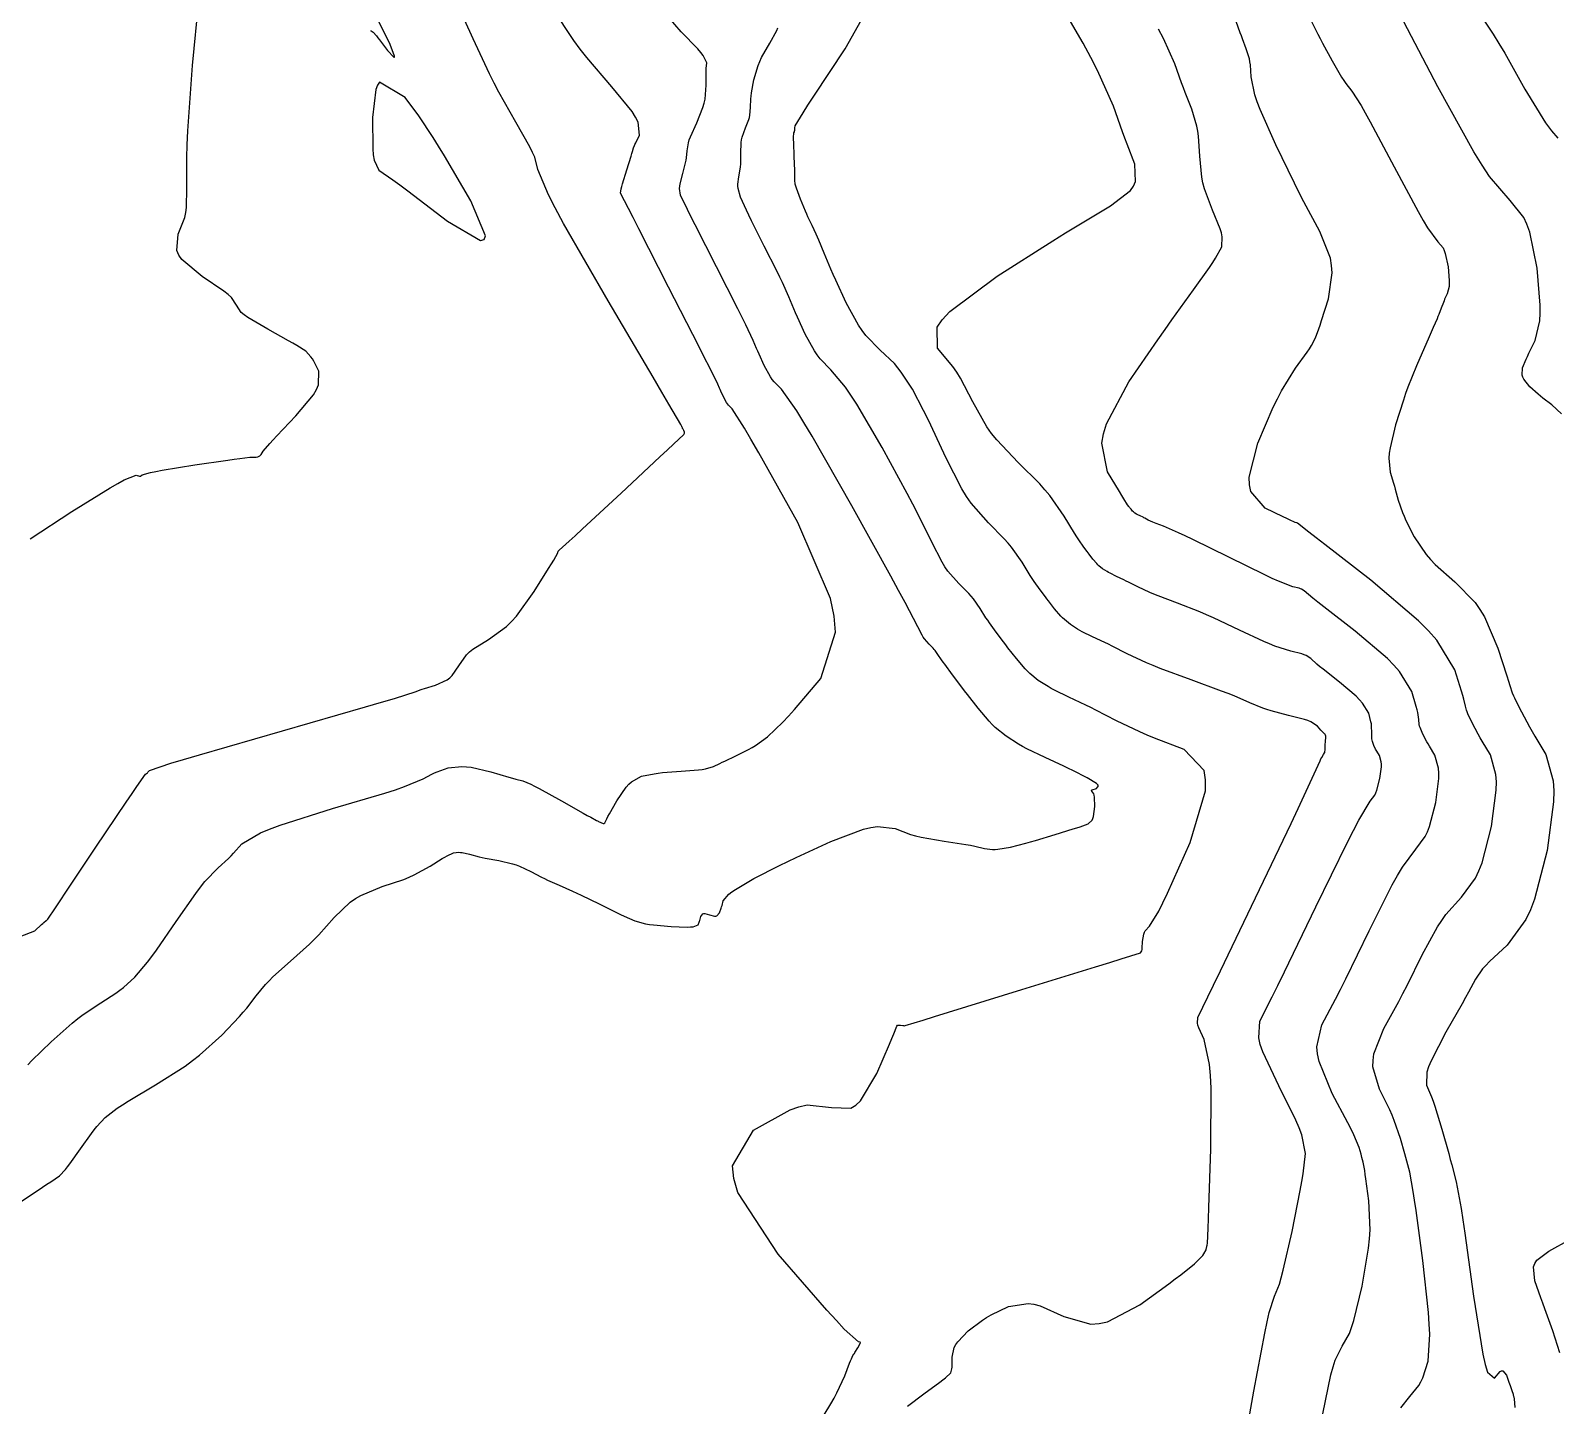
# Model space of a CAD drawing. Header units: metres. Extents: x 837476 to 838477, y 1189012 to 1191014.
# Drawn here: x 837574.9 to 837651.4, y 1190467.4 to 1190536.4 of the extents above; entities that cross this region are included whole.
import ezdxf

# ---------------------------------------------------------------- set-up
doc = ezdxf.new("R2010")
doc.units = ezdxf.units.M
doc.header["$LTSCALE"] = 0.3
doc.layers.add('COTAS 10', color=1, linetype='Continuous')
doc.layers.add('COTAS INT', color=252, linetype='Continuous')

msp = doc.modelspace()

# ---------------------------------------------------------------- linework, layer by layer
at = {"layer": 'COTAS 10'}
for points in [[(837639.155, 1190536.951), (837639.515, 1190536.225), (837639.63, 1190536.004), (837639.751, 1190535.776), (837640.241, 1190534.878), (837640.715, 1190534.068), (837640.826, 1190533.893), (837640.928, 1190533.74), (837641.222, 1190533.369), (837641.691, 1190532.646), (837641.903, 1190532.272), (837642.151, 1190531.823), (837643.346, 1190529.57), (837644.552, 1190527.323), (837644.807, 1190526.877), (837645.029, 1190526.507), (837645.545, 1190525.809), (837645.802, 1190525.493), (837645.86, 1190525.364), (837645.912, 1190525.218), (837646.054, 1190524.542), (837646.111, 1190523.853), (837646.11, 1190523.698), (837646.102, 1190523.56), (837646.013, 1190523.19), (837645.884, 1190522.918), (837645.851, 1190522.842), (837645.818, 1190522.765), (837645.709, 1190522.48), (837645.586, 1190522.155), (837645.544, 1190522.052), (837645.5, 1190521.943), (837645.312, 1190521.503), (837645.057, 1190520.918), (837644.876, 1190520.502), (837644.476, 1190519.582), (837644.042, 1190518.502), (837643.926, 1190518.184), (837643.812, 1190517.858), (837643.417, 1190516.613), (837643.142, 1190515.46), (837643.105, 1190515.192), (837643.084, 1190514.947), (837643.147, 1190514.246), (837643.315, 1190513.692), (837643.36, 1190513.54), (837643.404, 1190513.387), (837643.557, 1190512.838), (837643.769, 1190512.223), (837643.851, 1190512.028), (837643.942, 1190511.823), (837644.354, 1190510.995), (837644.957, 1190510.104), (837645.169, 1190509.86), (837645.4, 1190509.615), (837646.399, 1190508.741), (837647.414, 1190507.703), (837647.656, 1190507.355), (837647.881, 1190506.982), (837648.554, 1190505.418), (837649.005, 1190504.019), (837649.091, 1190503.75), (837649.16, 1190503.532), (837649.269, 1190503.172), (837649.339, 1190503.011), (837649.385, 1190502.918), (837649.441, 1190502.805), (837649.736, 1190502.224), (837650.148, 1190501.458), (837650.278, 1190501.229), (837650.414, 1190500.993), (837650.963, 1190500.077), (837651.336, 1190498.751), (837651.36, 1190498.257), (837651.351, 1190497.707), (837651.035, 1190495.26), (837650.399, 1190492.823), (837650.187, 1190492.279), (837649.96, 1190491.791), (837649.014, 1190490.502), (837648.134, 1190489.682), (837647.949, 1190489.49), (837647.79, 1190489.314), (837647.427, 1190488.804), (837647.078, 1190488.144), (837646.929, 1190487.874), (837646.756, 1190487.565), (837645.938, 1190486.133), (837645.201, 1190484.704), (837645.078, 1190484.397), (837644.992, 1190484.129), (837644.976, 1190483.48), (837645.224, 1190482.899), (837645.305, 1190482.674), (837645.39, 1190482.42), (837645.741, 1190481.27), (837646.085, 1190480.053), (837646.167, 1190479.757), (837646.242, 1190479.479), (837646.465, 1190478.623), (837646.711, 1190477.295), (837646.801, 1190476.719), (837646.901, 1190476.052), (837647.339, 1190472.893), (837647.804, 1190469.981), (837647.921, 1190469.47), (837648.032, 1190469.087), (837648.389, 1190468.772), (837648.675, 1190469.114), (837648.742, 1190469.145), (837648.803, 1190469.149), (837648.979, 1190468.933), (837649.105, 1190468.576), (837649.136, 1190468.49), (837649.165, 1190468.409), (837649.251, 1190468.167), (837649.314, 1190467.977), (837649.328, 1190467.93), (837649.341, 1190467.885), (837649.373, 1190467.745), (837649.406, 1190467.3)], [(837614.414, 1190466.392), (837615.09, 1190467.493), (837615.245, 1190467.77), (837615.387, 1190468.036), (837615.78, 1190468.896), (837616.027, 1190469.527), (837616.076, 1190469.649), (837616.116, 1190469.748), (837616.191, 1190469.912), (837616.242, 1190469.979), (837616.267, 1190470.017), (837616.297, 1190470.063), (837616.445, 1190470.299), (837616.558, 1190470.522), (837616.567, 1190470.56), (837616.564, 1190470.588), (837616.473, 1190470.602), (837615.758, 1190471.245), (837615.363, 1190471.669), (837614.883, 1190472.199), (837612.439, 1190475.003), (837610.425, 1190478.088), (837610.216, 1190478.795), (837610.158, 1190479.438), (837611.209, 1190481.231), (837613.048, 1190482.244), (837613.486, 1190482.395), (837613.894, 1190482.491), (837615.113, 1190482.369), (837616.083, 1190482.333), (837616.335, 1190482.482), (837616.58, 1190482.701), (837617.4, 1190484.065), (837618.024, 1190485.534), (837618.144, 1190485.819), (837618.241, 1190486.051), (837618.403, 1190486.449), (837618.439, 1190486.488), (837618.457, 1190486.494), (837618.479, 1190486.498), (837618.589, 1190486.494), (837618.698, 1190486.479), (837618.72, 1190486.476), (837618.738, 1190486.473), (837618.782, 1190486.465), (837618.786, 1190486.465), (837618.79, 1190486.466), (837618.809, 1190486.469), (837619.721, 1190486.749), (837620.289, 1190486.924), (837620.993, 1190487.141), (837624.676, 1190488.278), (837628.371, 1190489.419), (837629.083, 1190489.639), (837629.66, 1190489.818), (837630.62, 1190490.119), (837630.685, 1190490.226), (837630.699, 1190490.282), (837630.709, 1190490.35), (837630.73, 1190490.693), (837630.786, 1190491.065), (837630.819, 1190491.152), (837630.86, 1190491.231), (837631.07, 1190491.459), (837631.54, 1190492.213), (837631.745, 1190492.624), (837631.983, 1190493.122), (837633.111, 1190495.653), (837633.879, 1190498.258), (837633.89, 1190498.804), (837633.814, 1190499.273), (837632.809, 1190500.331), (837631.33, 1190500.893), (837630.954, 1190501.049), (837630.594, 1190501.205), (837629.414, 1190501.771), (837628.389, 1190502.297), (837628.126, 1190502.429), (837627.872, 1190502.554), (837627.028, 1190502.954), (837626.315, 1190503.301), (837626.143, 1190503.393), (837625.982, 1190503.483), (837625.492, 1190503.792), (837625.07, 1190504.14), (837624.952, 1190504.255), (837624.832, 1190504.378), (837624.397, 1190504.889), (837623.974, 1190505.435), (837623.863, 1190505.579), (837623.754, 1190505.721), (837623.384, 1190506.21), (837623.045, 1190506.681), (837622.956, 1190506.811), (837622.869, 1190506.941), (837622.572, 1190507.409), (837622.236, 1190507.885), (837622.125, 1190508.019), (837622.005, 1190508.155), (837621.504, 1190508.655), (837620.959, 1190509.282), (837620.811, 1190509.499), (837620.665, 1190509.734), (837620.148, 1190510.737), (837619.457, 1190512.149), (837619.201, 1190512.641), (837618.916, 1190513.177), (837617.656, 1190515.482), (837616.383, 1190517.657), (837616.092, 1190518.111), (837615.826, 1190518.502), (837615.086, 1190519.382), (837614.543, 1190519.938), (837614.401, 1190520.125), (837614.264, 1190520.325), (837613.801, 1190521.169), (837613.407, 1190522.027), (837613.314, 1190522.237), (837613.227, 1190522.434), (837612.971, 1190523.046), (837612.653, 1190523.76), (837612.528, 1190524.022), (837612.387, 1190524.311), (837611.745, 1190525.588), (837611.108, 1190526.851), (837610.971, 1190527.132), (837610.851, 1190527.383), (837610.559, 1190528.041), (837610.433, 1190528.48), (837610.419, 1190528.592), (837610.413, 1190528.701), (837610.463, 1190529.063), (837610.544, 1190529.447), (837610.557, 1190529.57), (837610.565, 1190529.701), (837610.563, 1190530.232), (837610.581, 1190530.782), (837610.603, 1190530.923), (837610.632, 1190531.061), (837610.797, 1190531.518), (837610.966, 1190531.935), (837610.997, 1190532.046), (837611.022, 1190532.155), (837611.053, 1190532.535), (837611.072, 1190532.973), (837611.088, 1190533.119), (837611.109, 1190533.276), (837611.225, 1190533.932), (837611.436, 1190534.657), (837611.517, 1190534.857), (837611.609, 1190535.057), (837612.022, 1190535.778), (837612.371, 1190536.399), (837612.422, 1190536.536)]]:
    msp.add_lwpolyline(points, dxfattribs=at)
at = {"layer": 'COTAS INT'}
for points in [[(837635.794, 1190465.181), (837636.303, 1190468.119), (837636.859, 1190471.039), (837636.98, 1190471.609), (837637.087, 1190472.076), (837637.353, 1190472.901), (837637.593, 1190473.491), (837637.682, 1190473.808), (837637.782, 1190474.193), (837638.227, 1190476.14), (837638.642, 1190478.19), (837638.723, 1190478.64), (837638.789, 1190479.038), (837638.906, 1190480.052), (837638.711, 1190480.986), (837638.582, 1190481.335), (837638.42, 1190481.723), (837637.56, 1190483.448), (837636.76, 1190485.151), (837636.635, 1190485.524), (837636.552, 1190485.855), (837636.604, 1190486.696), (837637.234, 1190487.919), (837637.517, 1190488.491), (837637.846, 1190489.163), (837639.425, 1190492.435), (837640.99, 1190495.639), (837641.31, 1190496.269), (837641.581, 1190496.788), (837642.15, 1190497.734), (837642.376, 1190498.042), (837642.43, 1190498.158), (837642.481, 1190498.288), (837642.633, 1190498.869), (837642.708, 1190499.453), (837642.71, 1190499.584), (837642.704, 1190499.702), (837642.616, 1190500.018), (837642.485, 1190500.237), (837642.452, 1190500.293), (837642.421, 1190500.348), (837642.323, 1190500.531), (837642.256, 1190500.73), (837642.245, 1190500.796), (837642.237, 1190500.866), (837642.235, 1190501.156), (837642.221, 1190501.501), (837642.206, 1190501.606), (837642.186, 1190501.715), (837642.071, 1190502.143), (837641.758, 1190502.659), (837641.612, 1190502.823), (837641.441, 1190502.998), (837640.609, 1190503.706), (837639.781, 1190504.356), (837639.612, 1190504.494), (837639.469, 1190504.613), (837639.17, 1190504.889), (837638.937, 1190505.042), (837638.835, 1190505.083), (837638.718, 1190505.124), (837638.161, 1190505.268), (837637.364, 1190505.515), (837637.095, 1190505.621), (837636.805, 1190505.742), (837635.584, 1190506.316), (837634.282, 1190506.936), (837633.941, 1190507.088), (837633.608, 1190507.23), (837632.477, 1190507.671), (837631.516, 1190508.029), (837631.291, 1190508.119), (837631.083, 1190508.206), (837630.482, 1190508.485), (837630.023, 1190508.721), (837629.905, 1190508.78), (837629.791, 1190508.836), (837629.413, 1190509.015), (837629.093, 1190509.171), (837629.016, 1190509.212), (837628.944, 1190509.252), (837628.724, 1190509.391), (837628.535, 1190509.547), (837628.482, 1190509.599), (837628.428, 1190509.654), (837628.233, 1190509.883), (837628.043, 1190510.127), (837627.994, 1190510.192), (837627.945, 1190510.256), (837627.779, 1190510.475), (837627.532, 1190510.843), (837627.432, 1190511), (837627.319, 1190511.182), (837626.796, 1190512.037), (837626.07, 1190513.065), (837625.828, 1190513.356), (837625.568, 1190513.649), (837624.485, 1190514.73), (837623.407, 1190515.863), (837623.152, 1190516.19), (837622.915, 1190516.523), (837622.213, 1190517.772), (837621.588, 1190518.966), (837621.4, 1190519.265), (837621.205, 1190519.549), (837620.445, 1190520.461), (837620.415, 1190521.516), (837620.679, 1190521.89), (837621.062, 1190522.301), (837623.433, 1190524.081), (837626.218, 1190525.846), (837626.862, 1190526.247), (837627.452, 1190526.609), (837629.126, 1190527.6), (837630.113, 1190528.374), (837630.27, 1190528.599), (837630.377, 1190528.829), (837630.342, 1190529.701), (837629.955, 1190530.696), (837629.84, 1190531.004), (837629.722, 1190531.326), (837629.266, 1190532.607), (837628.464, 1190534.405), (837628.127, 1190535.053), (837627.741, 1190535.766), (837625.932, 1190538.882)], [(837574.409, 1190490.95), (837575.145, 1190491.231), (837575.475, 1190491.538), (837575.542, 1190491.599), (837575.598, 1190491.649), (837575.711, 1190491.743), (837575.751, 1190491.769), (837575.761, 1190491.776), (837575.77, 1190491.783), (837575.8, 1190491.81), (837576.187, 1190492.38), (837576.421, 1190492.729), (837576.71, 1190493.162), (837578.214, 1190495.417), (837579.731, 1190497.681), (837580.028, 1190498.119), (837580.271, 1190498.476), (837580.708, 1190499.085), (837580.793, 1190499.161), (837580.815, 1190499.182), (837580.835, 1190499.203), (837580.904, 1190499.28), (837581.965, 1190499.632), (837582.612, 1190499.827), (837583.412, 1190500.063), (837587.576, 1190501.267), (837591.745, 1190502.467), (837592.548, 1190502.701), (837593.199, 1190502.893), (837594.281, 1190503.229), (837594.483, 1190503.315), (837594.579, 1190503.348), (837594.693, 1190503.385), (837595.248, 1190503.554), (837595.835, 1190503.823), (837595.969, 1190503.923), (837596.09, 1190504.035), (837596.425, 1190504.532), (837596.807, 1190505.081), (837596.958, 1190505.226), (837597.129, 1190505.367), (837597.909, 1190505.852), (837598.815, 1190506.503), (837599.064, 1190506.748), (837599.313, 1190507.023), (837600.206, 1190508.251), (837600.927, 1190509.408), (837601.068, 1190509.638), (837601.182, 1190509.829), (837601.382, 1190510.19), (837601.413, 1190510.276), (837601.422, 1190510.293), (837601.431, 1190510.307), (837601.463, 1190510.334), (837601.959, 1190510.777), (837602.26, 1190511.054), (837602.632, 1190511.398), (837604.568, 1190513.195), (837606.509, 1190515.004), (837606.884, 1190515.356), (837607.189, 1190515.642), (837607.703, 1190516.133), (837607.739, 1190516.205), (837607.742, 1190516.225), (837607.741, 1190516.247), (837607.714, 1190516.328), (837607.676, 1190516.396), (837607.668, 1190516.41), (837607.662, 1190516.421), (837607.65, 1190516.44), (837607.646, 1190516.443), (837607.645, 1190516.445), (837607.644, 1190516.446), (837607.641, 1190516.451), (837607.638, 1190516.457), (837607.638, 1190516.459), (837607.637, 1190516.46), (837607.636, 1190516.464), (837607.622, 1190516.491), (837607.604, 1190516.527), (837607.552, 1190516.628), (837606.955, 1190517.656), (837606.602, 1190518.26), (837606.166, 1190519.002), (837603.914, 1190522.836), (837601.679, 1190526.728), (837601.254, 1190527.507), (837600.913, 1190528.157), (837600.384, 1190529.427), (837600.229, 1190530.05), (837600.123, 1190530.292), (837599.991, 1190530.565), (837599.288, 1190531.803), (837598.424, 1190533.318), (837598.19, 1190533.766), (837597.958, 1190534.227), (837597.139, 1190535.992), (837596.351, 1190537.716)], [(837574.915, 1190510.897), (837577.003, 1190512.277), (837578.93, 1190513.459), (837579.313, 1190513.679), (837579.632, 1190513.851), (837580.239, 1190514.086), (837580.393, 1190514.045), (837580.427, 1190514.045), (837580.455, 1190514.049), (837580.525, 1190514.104), (837580.956, 1190514.233), (837581.213, 1190514.284), (837581.529, 1190514.341), (837583.168, 1190514.604), (837584.827, 1190514.849), (837585.156, 1190514.896), (837585.428, 1190514.934), (837585.941, 1190514.993), (837586.063, 1190514.992), (837586.167, 1190514.992), (837586.213, 1190514.995), (837586.23, 1190514.997), (837586.249, 1190514.999), (837586.334, 1190515.013), (837586.436, 1190515.066), (837586.466, 1190515.093), (837586.497, 1190515.126), (837586.612, 1190515.29), (837586.936, 1190515.683), (837587.098, 1190515.86), (837587.29, 1190516.067), (837588.247, 1190517.062), (837589.13, 1190518.13), (837589.277, 1190518.384), (837589.381, 1190518.62), (837589.403, 1190519.317), (837589.147, 1190519.821), (837589.075, 1190519.934), (837589.004, 1190520.036), (837588.744, 1190520.31), (837588.291, 1190520.601), (837588.099, 1190520.714), (837587.877, 1190520.84), (837586.833, 1190521.413), (837585.841, 1190522.001), (837585.653, 1190522.137), (837585.502, 1190522.262), (837585.267, 1190522.618), (837585.007, 1190523.011), (837584.841, 1190523.159), (837584.632, 1190523.325), (837583.538, 1190524.066), (837582.525, 1190524.909), (837582.368, 1190525.14), (837582.265, 1190525.369), (837582.341, 1190526.184), (837582.666, 1190527.029), (837582.721, 1190527.276), (837582.76, 1190527.529), (837582.776, 1190528.49), (837582.768, 1190530.041), (837582.793, 1190530.666), (837582.83, 1190531.376), (837583.06, 1190534.644), (837583.38, 1190537.901)], [(837618.929, 1190467.368), (837619.745, 1190467.994), (837620.55, 1190468.574), (837620.71, 1190468.696), (837620.844, 1190468.802), (837621.103, 1190469.045), (837621.165, 1190469.246), (837621.174, 1190469.325), (837621.18, 1190469.415), (837621.174, 1190469.824), (837621.281, 1190470.319), (837621.358, 1190470.462), (837621.455, 1190470.609), (837621.979, 1190471.162), (837622.688, 1190471.696), (837622.903, 1190471.83), (837623.125, 1190471.958), (837623.992, 1190472.373), (837624.979, 1190472.523), (837625.276, 1190472.486), (837625.584, 1190472.413), (837626.783, 1190471.865), (837628.137, 1190471.484), (837628.543, 1190471.518), (837628.962, 1190471.611), (837630.586, 1190472.451), (837632.047, 1190473.517), (837632.364, 1190473.755), (837632.641, 1190473.966), (837633.325, 1190474.52), (837633.68, 1190474.863), (837633.75, 1190474.942), (837633.808, 1190475.014), (837633.915, 1190475.216), (837633.939, 1190475.342), (837633.944, 1190475.367), (837633.949, 1190475.387), (837633.959, 1190475.422), (837633.967, 1190475.442), (837633.97, 1190475.452), (837633.973, 1190475.465), (837633.988, 1190475.531), (837634.023, 1190476.308), (837634.039, 1190476.769), (837634.058, 1190477.337), (837634.147, 1190480.277), (837634.161, 1190483.333), (837634.133, 1190483.974), (837634.09, 1190484.526), (837633.817, 1190485.779), (837633.545, 1190486.358), (837633.503, 1190486.485), (837633.475, 1190486.598), (837633.492, 1190486.883), (837634.004, 1190487.92), (837634.288, 1190488.506), (837634.634, 1190489.222), (837636.394, 1190492.885), (837638.176, 1190496.615), (837638.536, 1190497.373), (837638.837, 1190498.011), (837639.441, 1190499.323), (837639.634, 1190499.763), (837639.676, 1190499.853), (837639.713, 1190499.928), (837639.805, 1190500.08), (837639.854, 1190500.152), (837639.864, 1190500.176), (837639.871, 1190500.202), (837639.886, 1190500.313), (837639.891, 1190500.454), (837639.893, 1190500.499), (837639.895, 1190500.547), (837639.906, 1190500.743), (837639.914, 1190500.92), (837639.915, 1190500.956), (837639.915, 1190500.987), (837639.91, 1190501.051), (837639.891, 1190501.082), (837639.882, 1190501.093), (837639.872, 1190501.103), (837639.821, 1190501.146), (837639.736, 1190501.228), (837639.703, 1190501.263), (837639.667, 1190501.303), (837639.506, 1190501.493), (837639.169, 1190501.714), (837639.023, 1190501.773), (837638.854, 1190501.832), (837638.051, 1190502.04), (837637.174, 1190502.26), (837636.958, 1190502.326), (837636.754, 1190502.395), (837636.112, 1190502.662), (837635.317, 1190503.011), (837635.015, 1190503.131), (837634.679, 1190503.261), (837633.17, 1190503.814), (837631.618, 1190504.392), (837631.254, 1190504.537), (837630.919, 1190504.677), (837629.948, 1190505.128), (837629.206, 1190505.509), (837629.015, 1190505.604), (837628.831, 1190505.695), (837628.22, 1190505.985), (837627.704, 1190506.236), (837627.579, 1190506.303), (837627.463, 1190506.368), (837627.108, 1190506.591), (837626.802, 1190506.844), (837626.717, 1190506.927), (837626.63, 1190507.016), (837626.315, 1190507.386), (837626.009, 1190507.781), (837625.928, 1190507.886), (837625.85, 1190507.988), (837625.582, 1190508.343), (837625.289, 1190508.762), (837625.194, 1190508.906), (837625.094, 1190509.061), (837624.684, 1190509.723), (837624.153, 1190510.475), (837623.976, 1190510.688), (837623.787, 1190510.902), (837622.994, 1190511.692), (837622.132, 1190512.685), (837621.899, 1190513.028), (837621.667, 1190513.399), (837620.85, 1190514.986), (837620.105, 1190516.593), (837619.919, 1190516.978), (837619.742, 1190517.337), (837619.178, 1190518.416), (837618.623, 1190519.267), (837618.451, 1190519.483), (837618.273, 1190519.689), (837617.565, 1190520.363), (837616.842, 1190521.103), (837616.653, 1190521.351), (837616.471, 1190521.619), (837615.854, 1190522.742), (837615.33, 1190523.884), (837615.206, 1190524.163), (837615.091, 1190524.425), (837614.749, 1190525.24), (837614.484, 1190525.883), (837614.417, 1190526.038), (837614.352, 1190526.183), (837614.143, 1190526.623), (837613.938, 1190527.053), (837613.877, 1190527.191), (837613.813, 1190527.338), (837613.568, 1190527.941), (837613.366, 1190528.486), (837613.33, 1190528.598), (837613.302, 1190528.692), (837613.273, 1190528.888), (837613.286, 1190529.123), (837613.284, 1190529.242), (837613.281, 1190529.383), (837613.251, 1190530.089), (837613.223, 1190530.791), (837613.22, 1190530.93), (837613.219, 1190531.045), (837613.235, 1190531.263), (837613.26, 1190531.324), (837613.265, 1190531.34), (837613.268, 1190531.356), (837613.273, 1190531.411), (837613.275, 1190531.475), (837613.278, 1190531.496), (837613.281, 1190531.519), (837613.298, 1190531.614), (837613.696, 1190532.273), (837613.94, 1190532.651), (837614.241, 1190533.114), (837615.812, 1190535.493), (837617.235, 1190538.026)], [(837647.246, 1190537.828), (837648.321, 1190536.221), (837648.61, 1190535.753), (837648.896, 1190535.274), (837649.899, 1190533.459), (837650.937, 1190531.773), (837651.246, 1190531.377), (837651.564, 1190531.01)], [(837574.454, 1190477.649), (837575.527, 1190478.357), (837575.752, 1190478.506), (837575.945, 1190478.635), (837576.38, 1190478.934), (837576.681, 1190479.242), (837576.79, 1190479.377), (837576.91, 1190479.534), (837577.435, 1190480.281), (837577.988, 1190481.063), (837578.125, 1190481.242), (837578.256, 1190481.405), (837578.671, 1190481.859), (837579.284, 1190482.322), (837579.539, 1190482.49), (837579.832, 1190482.676), (837581.196, 1190483.493), (837582.685, 1190484.443), (837583.056, 1190484.713), (837583.409, 1190484.986), (837584.533, 1190485.996), (837585.409, 1190486.923), (837585.605, 1190487.143), (837585.782, 1190487.348), (837586.252, 1190487.959), (837586.722, 1190488.535), (837586.899, 1190488.719), (837587.096, 1190488.912), (837587.975, 1190489.697), (837588.927, 1190490.553), (837589.17, 1190490.791), (837589.403, 1190491.031), (837590.173, 1190491.901), (837590.975, 1190492.67), (837591.23, 1190492.845), (837591.498, 1190493.005), (837592.583, 1190493.447), (837593.666, 1190493.808), (837593.933, 1190493.917), (837594.185, 1190494.029), (837594.979, 1190494.466), (837595.586, 1190494.85), (837595.721, 1190494.929), (837595.841, 1190494.996), (837596.158, 1190495.139), (837596.418, 1190495.168), (837596.502, 1190495.163), (837596.592, 1190495.152), (837596.963, 1190495.066), (837597.434, 1190494.943), (837597.587, 1190494.909), (837597.75, 1190494.874), (837598.421, 1190494.748), (837599.115, 1190494.588), (837599.292, 1190494.532), (837599.463, 1190494.471), (837600.027, 1190494.209), (837600.565, 1190493.923), (837600.719, 1190493.847), (837600.875, 1190493.773), (837601.458, 1190493.514), (837602.13, 1190493.217), (837602.342, 1190493.119), (837602.566, 1190493.013), (837603.467, 1190492.573), (837604.334, 1190492.148), (837604.537, 1190492.052), (837604.722, 1190491.966), (837605.255, 1190491.733), (837605.792, 1190491.584), (837605.981, 1190491.551), (837606.186, 1190491.521), (837607.072, 1190491.44), (837607.886, 1190491.417), (837608.046, 1190491.423), (837608.179, 1190491.435), (837608.422, 1190491.523), (837608.481, 1190491.662), (837608.496, 1190491.707), (837608.511, 1190491.753), (837608.564, 1190491.942), (837608.663, 1190492.078), (837608.706, 1190492.093), (837608.758, 1190492.096), (837609.002, 1190492.024), (837609.256, 1190491.956), (837609.312, 1190491.962), (837609.363, 1190491.979), (837609.497, 1190492.131), (837609.584, 1190492.359), (837609.606, 1190492.425), (837609.627, 1190492.491), (837609.692, 1190492.737), (837609.963, 1190493.061), (837610.113, 1190493.176), (837610.296, 1190493.301), (837611.227, 1190493.846), (837612.516, 1190494.505), (837612.924, 1190494.704), (837613.353, 1190494.909), (837615.089, 1190495.708), (837616.727, 1190496.321), (837617.094, 1190496.409), (837617.425, 1190496.463), (837618.309, 1190496.362), (837619.077, 1190496.062), (837619.334, 1190495.99), (837619.611, 1190495.923), (837620.769, 1190495.719), (837621.862, 1190495.559), (837622.097, 1190495.519), (837622.303, 1190495.481), (837622.804, 1190495.36), (837623.191, 1190495.306), (837623.326, 1190495.309), (837623.472, 1190495.321), (837624.097, 1190495.431), (837624.868, 1190495.627), (837625.106, 1190495.692), (837625.354, 1190495.762), (837626.341, 1190496.056), (837627.238, 1190496.337), (837627.43, 1190496.398), (837627.598, 1190496.453), (837628.001, 1190496.592), (837628.2, 1190496.782), (837628.239, 1190496.869), (837628.27, 1190496.97), (837628.325, 1190497.458), (837628.309, 1190497.933), (837628.296, 1190498.026), (837628.279, 1190498.102), (837628.185, 1190498.238), (837628.147, 1190498.274), (837628.165, 1190498.287), (837628.196, 1190498.302), (837628.408, 1190498.368), (837628.515, 1190498.496), (837628.479, 1190498.55), (837628.415, 1190498.612), (837627.948, 1190498.901), (837627.227, 1190499.266), (837627.003, 1190499.375), (837626.769, 1190499.487), (837625.836, 1190499.923), (837624.926, 1190500.367), (837624.706, 1190500.484), (837624.501, 1190500.598), (837623.876, 1190500.992), (837623.338, 1190501.437), (837623.187, 1190501.584), (837623.035, 1190501.741), (837622.479, 1190502.393), (837621.939, 1190503.088), (837621.797, 1190503.273), (837621.659, 1190503.454), (837621.187, 1190504.078), (837620.801, 1190504.6), (837620.718, 1190504.716), (837620.644, 1190504.821), (837620.461, 1190505.096), (837620.32, 1190505.295), (837620.273, 1190505.351), (837620.223, 1190505.408), (837620.013, 1190505.617), (837619.785, 1190505.88), (837619.723, 1190505.971), (837619.662, 1190506.069), (837619.446, 1190506.489), (837618.808, 1190507.704), (837618.482, 1190508.304), (837618.09, 1190509.018), (837616.134, 1190512.548), (837614.144, 1190516.046), (837613.732, 1190516.74), (837613.379, 1190517.315), (837612.607, 1190518.401), (837612.244, 1190518.773), (837612.149, 1190518.898), (837612.057, 1190519.032), (837611.748, 1190519.597), (837611.484, 1190520.17), (837611.422, 1190520.311), (837611.364, 1190520.443), (837611.192, 1190520.852), (837610.823, 1190521.636), (837610.64, 1190522.005), (837610.423, 1190522.439), (837609.347, 1190524.553), (837608.278, 1190526.65), (837608.065, 1190527.073), (837607.888, 1190527.428), (837607.549, 1190528.142), (837607.501, 1190528.473), (837607.508, 1190528.587), (837607.524, 1190528.711), (837607.654, 1190529.238), (837607.802, 1190529.771), (837607.829, 1190529.899), (837607.849, 1190530.018), (837607.874, 1190530.375), (837607.939, 1190530.773), (837607.985, 1190530.917), (837608.044, 1190531.076), (837608.359, 1190531.773), (837608.672, 1190532.546), (837608.73, 1190532.752), (837608.775, 1190532.954), (837608.834, 1190533.659), (837608.823, 1190534.247), (837608.825, 1190534.377), (837608.828, 1190534.493), (837608.857, 1190534.79), (837608.685, 1190535.151), (837608.562, 1190535.306), (837608.407, 1190535.485), (837607.574, 1190536.331), (837606.619, 1190537.45)], [(837574.793, 1190484.51), (837574.999, 1190484.722), (837575.959, 1190485.653), (837577.029, 1190486.6), (837577.304, 1190486.822), (837577.569, 1190487.026), (837578.454, 1190487.618), (837579.218, 1190488.106), (837579.408, 1190488.244), (837579.589, 1190488.384), (837580.167, 1190488.903), (837580.798, 1190489.651), (837581.013, 1190489.936), (837581.246, 1190490.255), (837582.233, 1190491.688), (837583.226, 1190493.108), (837583.463, 1190493.419), (837583.684, 1190493.694), (837584.342, 1190494.391), (837584.86, 1190494.857), (837584.992, 1190494.987), (837585.119, 1190495.117), (837585.538, 1190495.591), (837586.47, 1190496.151), (837586.921, 1190496.336), (837587.455, 1190496.534), (837590.08, 1190497.357), (837592.705, 1190498.138), (837593.241, 1190498.309), (837593.692, 1190498.461), (837594.63, 1190498.848), (837595.063, 1190499.091), (837595.197, 1190499.152), (837595.337, 1190499.211), (837595.891, 1190499.401), (837596.579, 1190499.478), (837596.803, 1190499.464), (837597.042, 1190499.436), (837598.026, 1190499.209), (837598.928, 1190498.943), (837599.115, 1190498.889), (837599.275, 1190498.845), (837599.626, 1190498.757), (837600.03, 1190498.584), (837600.223, 1190498.486), (837600.45, 1190498.366), (837601.567, 1190497.751), (837602.655, 1190497.138), (837602.866, 1190497.02), (837603.037, 1190496.925), (837603.328, 1190496.765), (837603.382, 1190496.74), (837603.404, 1190496.73), (837603.429, 1190496.718), (837603.545, 1190496.66), (837603.657, 1190496.617), (837603.68, 1190496.613), (837603.7, 1190496.614), (837603.741, 1190496.646), (837603.843, 1190496.851), (837603.902, 1190496.96), (837603.974, 1190497.092), (837604.343, 1190497.758), (837604.811, 1190498.441), (837604.945, 1190498.584), (837605.082, 1190498.707), (837605.593, 1190498.985), (837606.216, 1190499.113), (837606.423, 1190499.142), (837606.646, 1190499.167), (837607.574, 1190499.237), (837608.447, 1190499.303), (837608.635, 1190499.327), (837608.799, 1190499.353), (837609.195, 1190499.468), (837609.516, 1190499.629), (837609.633, 1190499.685), (837609.761, 1190499.745), (837610.325, 1190500.002), (837610.958, 1190500.325), (837611.131, 1190500.427), (837611.302, 1190500.534), (837611.909, 1190500.965), (837612.683, 1190501.698), (837612.96, 1190501.996), (837613.264, 1190502.334), (837614.585, 1190503.895), (837615.32, 1190506.207), (837615.254, 1190507.019), (837615.071, 1190507.905), (837613.436, 1190511.724), (837611.47, 1190515.217), (837611.078, 1190515.897), (837610.752, 1190516.452), (837610.128, 1190517.42), (837609.945, 1190517.608), (837609.897, 1190517.671), (837609.851, 1190517.739), (837609.694, 1190518.024), (837609.561, 1190518.314), (837609.53, 1190518.385), (837609.501, 1190518.451), (837609.414, 1190518.658), (837608.992, 1190519.513), (837608.752, 1190519.988), (837608.458, 1190520.567), (837606.949, 1190523.518), (837605.448, 1190526.449), (837605.16, 1190527.015), (837604.926, 1190527.473), (837604.539, 1190528.242), (837604.568, 1190528.466), (837604.597, 1190528.582), (837604.634, 1190528.72), (837604.844, 1190529.413), (837605.06, 1190530.096), (837605.101, 1190530.228), (837605.134, 1190530.335), (837605.185, 1190530.519), (837605.23, 1190530.629), (837605.259, 1190530.69), (837605.295, 1190530.765), (837605.483, 1190531.149), (837605.413, 1190531.809), (837605.286, 1190532.059), (837605.112, 1190532.337), (837604.094, 1190533.584), (837602.836, 1190535.056), (837602.51, 1190535.477), (837602.195, 1190535.903), (837601.138, 1190537.487)], [(837591.991, 1190536.41), (837592.024, 1190536.39), (837592.122, 1190536.317), (837592.283, 1190536.132), (837592.355, 1190536.041), (837592.44, 1190535.934), (837592.845, 1190535.405), (837593.159, 1190535.061), (837593.187, 1190535.071), (837593.188, 1190535.125), (837592.977, 1190535.7), (837592.401, 1190536.863)], [(837643.693, 1190467.283), (837644.141, 1190467.861), (837644.59, 1190468.404), (837644.693, 1190468.589), (837644.787, 1190468.789), (837645.049, 1190469.633), (837645.133, 1190470.979), (837645.114, 1190471.495), (837645.077, 1190472.073), (837644.794, 1190474.676), (837644.448, 1190477.188), (837644.372, 1190477.708), (837644.304, 1190478.152), (837644.131, 1190479.12), (837643.989, 1190479.667), (837643.94, 1190479.845), (837643.888, 1190480.034), (837643.668, 1190480.811), (837643.357, 1190481.707), (837643.247, 1190481.971), (837643.127, 1190482.242), (837642.609, 1190483.275), (837642.287, 1190484.397), (837642.29, 1190484.724), (837642.334, 1190485.058), (837642.826, 1190486.321), (837643.582, 1190487.683), (837643.791, 1190488.08), (837644.001, 1190488.484), (837644.759, 1190490.014), (837645.523, 1190491.422), (837645.736, 1190491.75), (837645.949, 1190492.051), (837646.726, 1190492.913), (837647.432, 1190493.875), (837647.601, 1190494.238), (837647.759, 1190494.644), (837648.235, 1190496.463), (837648.47, 1190498.289), (837648.477, 1190498.699), (837648.459, 1190499.068), (837648.181, 1190500.057), (837647.771, 1190500.741), (837647.669, 1190500.917), (837647.572, 1190501.088), (837647.265, 1190501.659), (837647.046, 1190502.114), (837647.005, 1190502.211), (837646.972, 1190502.296), (837646.924, 1190502.5), (837646.847, 1190502.855), (837646.796, 1190503.035), (837646.732, 1190503.251), (837646.393, 1190504.326), (837645.49, 1190505.811), (837645.071, 1190506.285), (837644.578, 1190506.787), (837642.185, 1190508.826), (837639.873, 1190510.612), (837639.43, 1190510.955), (837639.073, 1190511.231), (837638.499, 1190511.68), (837638.472, 1190511.698), (837638.46, 1190511.703), (837638.446, 1190511.708), (837638.381, 1190511.725), (837638.104, 1190511.845), (837637.957, 1190511.915), (837637.78, 1190512.001), (837636.884, 1190512.444), (837636.161, 1190513.277), (837636.091, 1190513.609), (837636.079, 1190513.985), (837636.508, 1190515.706), (837637.285, 1190517.503), (837637.493, 1190517.927), (837637.697, 1190518.318), (837638.406, 1190519.464), (837638.978, 1190520.266), (837639.096, 1190520.44), (837639.196, 1190520.594), (837639.41, 1190520.976), (837639.571, 1190521.428), (837639.637, 1190521.625), (837639.712, 1190521.854), (837640.062, 1190522.94), (837640.245, 1190524.243), (837640.214, 1190524.608), (837640.149, 1190524.975), (837639.622, 1190526.315), (837638.823, 1190527.805), (837638.587, 1190528.266), (837638.344, 1190528.748), (837637.413, 1190530.664), (837636.631, 1190532.438), (837636.482, 1190532.83), (837636.362, 1190533.18), (837636.174, 1190534.084), (837636.139, 1190534.679), (837636.116, 1190534.834), (837636.087, 1190534.985), (837635.933, 1190535.492), (837635.738, 1190535.991), (837635.683, 1190536.137), (837635.628, 1190536.286), (837635.426, 1190536.85)], [(837651.741, 1190517.173), (837651.256, 1190517.625), (837650.813, 1190517.956), (837650.693, 1190518.053), (837650.574, 1190518.151), (837650.155, 1190518.525), (837649.85, 1190518.907), (837649.803, 1190519.011), (837649.772, 1190519.114), (837649.795, 1190519.479), (837649.969, 1190519.909), (837650.033, 1190520.052), (837650.105, 1190520.206), (837650.423, 1190520.853), (837650.661, 1190521.845), (837650.682, 1190522.217), (837650.684, 1190522.631), (837650.53, 1190524.478), (837650.151, 1190526.29), (837650.011, 1190526.682), (837649.855, 1190527.027), (837649.166, 1190527.874), (837648.132, 1190529.075), (837647.758, 1190529.642), (837647.347, 1190530.312), (837645.549, 1190533.577), (837643.833, 1190536.839)], [(837639.769, 1190466.99), (837640.177, 1190468.944), (837640.285, 1190469.342), (837640.39, 1190469.679), (837640.747, 1190470.381), (837641.108, 1190471.024), (837641.215, 1190471.324), (837641.324, 1190471.676), (837641.746, 1190473.388), (837642.066, 1190475.298), (837642.112, 1190475.775), (837642.14, 1190476.229), (837642.086, 1190477.684), (837641.935, 1190478.777), (837641.902, 1190479.003), (837641.873, 1190479.196), (837641.797, 1190479.617), (837641.735, 1190479.855), (837641.714, 1190479.932), (837641.692, 1190480.015), (837641.596, 1190480.353), (837641.323, 1190480.995), (837641.189, 1190481.269), (837641.03, 1190481.584), (837640.243, 1190483.07), (837639.582, 1190484.666), (837639.502, 1190485.051), (837639.467, 1190485.412), (837639.715, 1190486.508), (837640.408, 1190487.801), (837640.654, 1190488.285), (837640.924, 1190488.824), (837642.092, 1190491.225), (837643.256, 1190493.531), (837643.523, 1190494.01), (837643.765, 1190494.419), (837644.438, 1190495.323), (837644.904, 1190495.958), (837645.016, 1190496.198), (837645.12, 1190496.466), (837645.434, 1190497.666), (837645.589, 1190498.871), (837645.594, 1190499.142), (837645.581, 1190499.385), (837645.398, 1190500.038), (837645.128, 1190500.489), (837645.061, 1190500.605), (837644.997, 1190500.718), (837644.794, 1190501.095), (837644.651, 1190501.422), (837644.625, 1190501.503), (837644.604, 1190501.581), (837644.58, 1190501.828), (837644.534, 1190502.178), (837644.501, 1190502.321), (837644.459, 1190502.483), (837644.232, 1190503.234), (837643.624, 1190504.235), (837643.341, 1190504.554), (837643.009, 1190504.892), (837641.397, 1190506.266), (837639.827, 1190507.484), (837639.521, 1190507.724), (837639.271, 1190507.922), (837638.834, 1190508.284), (837638.704, 1190508.37), (837638.648, 1190508.393), (837638.582, 1190508.416), (837638.271, 1190508.496), (837637.553, 1190508.77), (837637.232, 1190508.915), (837636.856, 1190509.09), (837635.056, 1190509.969), (837633.247, 1190510.862), (837632.866, 1190511.045), (837632.537, 1190511.2), (837631.783, 1190511.529), (837631.414, 1190511.667), (837631.327, 1190511.701), (837631.247, 1190511.734), (837631.016, 1190511.842), (837630.839, 1190511.933), (837630.794, 1190511.955), (837630.75, 1190511.977), (837630.605, 1190512.046), (837630.482, 1190512.106), (837630.452, 1190512.122), (837630.424, 1190512.137), (837630.34, 1190512.19), (837630.267, 1190512.25), (837630.226, 1190512.291), (837630.151, 1190512.38), (837630.078, 1190512.474), (837630.059, 1190512.498), (837630.04, 1190512.523), (837629.977, 1190512.607), (837629.784, 1190512.911), (837629.683, 1190513.074), (837629.563, 1190513.271), (837628.959, 1190514.265), (837628.677, 1190515.697), (837628.759, 1190516.169), (837628.91, 1190516.674), (837630.036, 1190518.771), (837631.494, 1190520.886), (837631.855, 1190521.402), (837632.197, 1190521.888), (837633.278, 1190523.393), (837634.08, 1190524.518), (837634.246, 1190524.765), (837634.387, 1190524.985), (837634.697, 1190525.543), (837634.719, 1190526.056), (837634.68, 1190526.246), (837634.62, 1190526.457), (837634.241, 1190527.395), (837633.832, 1190528.463), (837633.755, 1190528.757), (837633.693, 1190529.049), (837633.598, 1190530.1), (837633.54, 1190531.096), (837633.501, 1190531.356), (837633.452, 1190531.607), (837633.194, 1190532.456), (837632.867, 1190533.292), (837632.776, 1190533.535), (837632.684, 1190533.785), (837632.346, 1190534.729), (837631.774, 1190536.01), (837631.534, 1190536.472)], [(837593.724, 1190533.036), (837592.442, 1190533.819), (837592.341, 1190533.67), (837592.256, 1190533.448), (837592.089, 1190532.032), (837592.101, 1190530.475), (837592.129, 1190530.164), (837592.168, 1190529.905), (837592.401, 1190529.403), (837593.115, 1190528.911), (837593.459, 1190528.659), (837593.865, 1190528.356), (837595.859, 1190526.842), (837597.501, 1190525.876), (837597.685, 1190525.918), (837597.751, 1190526.095), (837597.016, 1190527.852), (837595.704, 1190530.11), (837595.407, 1190530.602), (837595.139, 1190531.037), (837594.412, 1190532.126), (837593.724, 1190533.036)], [(837651.668, 1190470.056), (837651.303, 1190471.15), (837650.909, 1190472.257), (837650.809, 1190472.536), (837650.714, 1190472.803), (837650.408, 1190473.667), (837650.347, 1190474.372), (837650.408, 1190474.539), (837650.501, 1190474.694), (837651.118, 1190475.151), (837652.202, 1190475.747)]]:
    msp.add_lwpolyline(points, dxfattribs=at)

doc.saveas('drawing.dxf')
